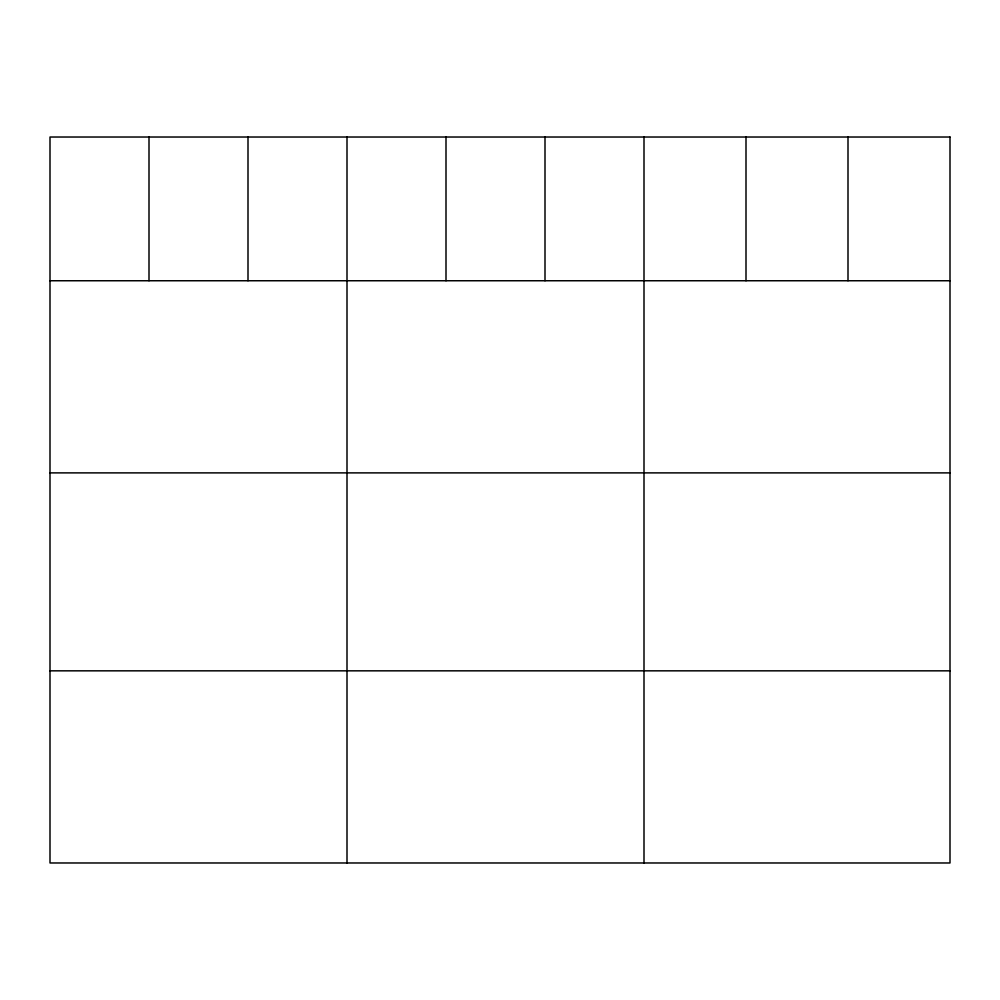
<?xml version="1.0" encoding="UTF-8"?>
<svg xmlns="http://www.w3.org/2000/svg" width="1000" height="1000" viewBox="0 0 1000 1000"><rect width="100%" height="100%" fill="white"/><g stroke="black" fill="none" stroke-linecap="round" stroke-linejoin="round"><path stroke-width="1.5" d="M50 280.75L950 280.75M50 472.887L950 472.887M50 670.837L950 670.837M848 137.025L848 280.75M746 137.025L746 280.75M644 137.025L644 862.975M545 137.025L545 280.75M446 137.025L446 280.75M347 137.025L347 862.975M248 137.025L248 280.75M149 137.025L149 280.75M950 137.025L50 137.025L50 862.975L950 862.975L950 137.025"/></g></svg>
